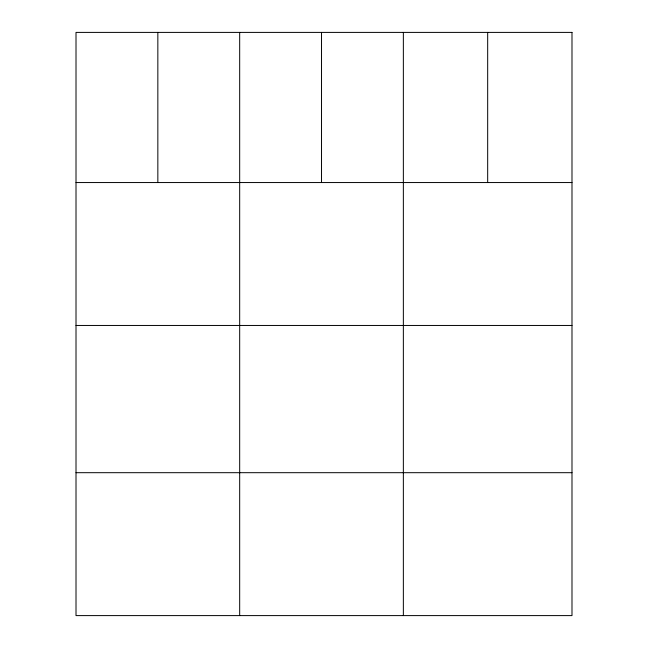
<?xml version="1.0" encoding="UTF-8"?>
<svg xmlns="http://www.w3.org/2000/svg" width="648" height="648" viewBox="0 0 648 648"><rect width="100%" height="100%" fill="white"/><g stroke="black" fill="none" stroke-linecap="round" stroke-linejoin="round"><path stroke-width="0.97" d="M76.01 182.55L571.99 182.55M76.01 325.458L571.99 325.458M76.01 472.692L571.99 472.692M487.677 32.4L487.677 182.55M403.356 32.4L403.356 615.6M321.521 32.4L321.521 182.55M239.679 32.4L239.679 615.6M157.845 32.4L157.845 182.55M571.99 32.4L76.01 32.4L76.01 615.6L571.99 615.6L571.99 32.4"/></g></svg>
